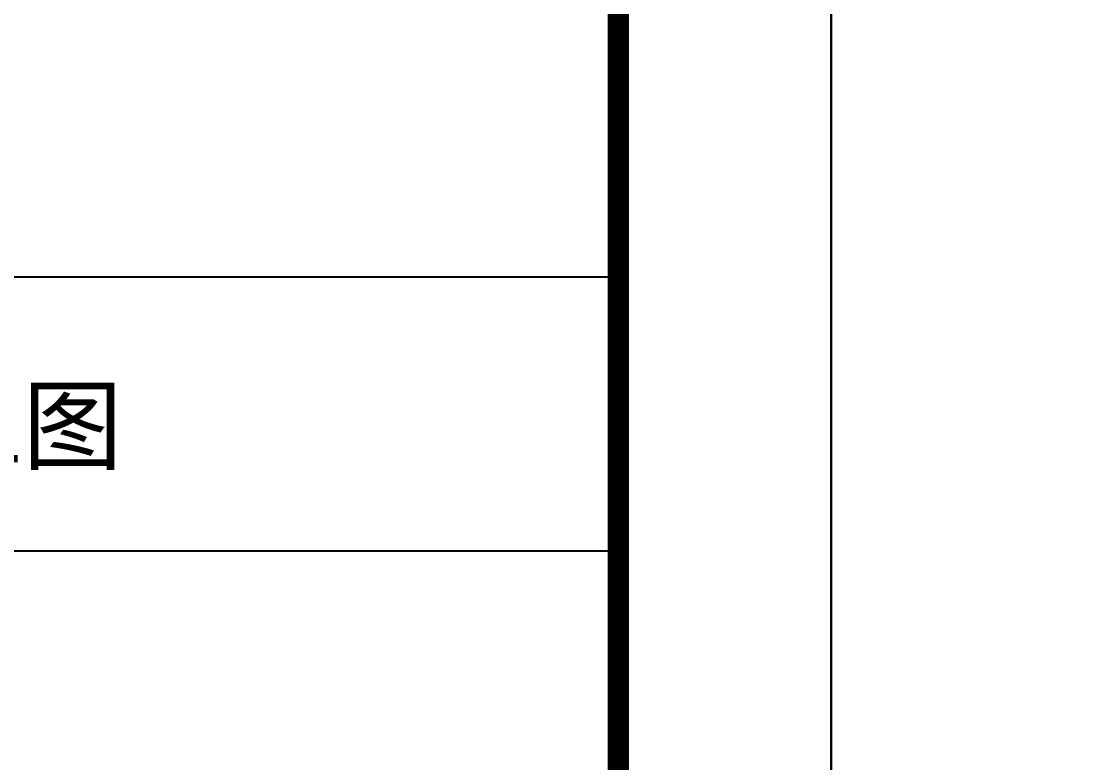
# Model space of a CAD drawing. Extents: x -737978 to 768813, y -372247 to 1140308.
# Drawn here: x -524464 to -519433, y -29276 to -25789 of the extents above; entities that cross this region are included whole.
import ezdxf

# ---------------------------------------------------------------- set-up
doc = ezdxf.new("R2010")
doc.units = 0
doc.header["$LTSCALE"] = 1000
doc.header["$MEASUREMENT"] = 0
doc.layers.get('0').update_dxf_attribs({"linetype": 'CONTINUOUS'})
doc.layers.add('PUB_TITLE', color=4, linetype='CONTINUOUS')
doc.styles.add('-宋体', font='SimSun.ttf', dxfattribs={"width": 0.8})

# ---------------------------------------------------------------- blocks, each defined once
blk = doc.blocks.new('TQ1')
at = {"layer": 'PUB_TITLE'}
for p, q in [((-49854.8, -407354.8), (-43854.8, -407354.8)), ((-49854.8, -408254.8), (-43854.8, -408254.8))]:
    blk.add_line(p, q, dxfattribs=at)
at = {"layer": 'PUB_TITLE', "style": '-宋体'}
blk.add_text('施工图', height=240, dxfattribs=at).set_placement((-46462.9, -407963.2))

msp = doc.modelspace()

# ---------------------------------------------------------------- linework, layer by layer
at = {"layer": 'PUB_TITLE'}
for points in [[(-604757.6, -43902.5), (-520657.6, -43902.5), (-520657.6, 15497.5), (-604757.6, 15497.5)], [(-520657.6, -43902.5), (-436557.6, -43902.5), (-436557.6, 15497.5), (-520657.6, 15497.5)]]:
    msp.add_lwpolyline(points, close=True, dxfattribs=at)
at = {"layer": 'PUB_TITLE', "const_width": 100}
msp.add_lwpolyline([(-602257.6, -42902.5), (-521657.6, -42902.5), (-521657.6, 14497.5), (-602257.6, 14497.5)], close=True, dxfattribs=at)
msp.add_lwpolyline([(-602257.6, -42902.5), (-521657.6, -42902.5), (-521657.6, 14497.5), (-602257.6, 14497.5)], close=True, dxfattribs=at)
msp.add_lwpolyline([(-602257.6, -42902.5), (-521657.6, -42902.5), (-521657.6, 14497.5), (-602257.6, 14497.5)], close=True, dxfattribs=at)

# ---------------------------------------------------------------- block references
at = {"xscale": 1.433507481003284, "yscale": 1.433507481003284, "zscale": 1.433507481003284}
msp.add_blockref('TQ1', (-458791.5, 556956.1), dxfattribs=at)

doc.saveas('drawing.dxf')
